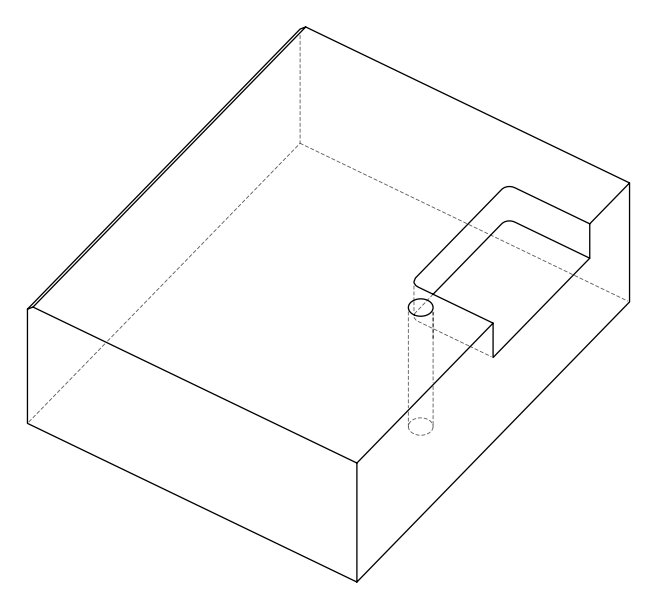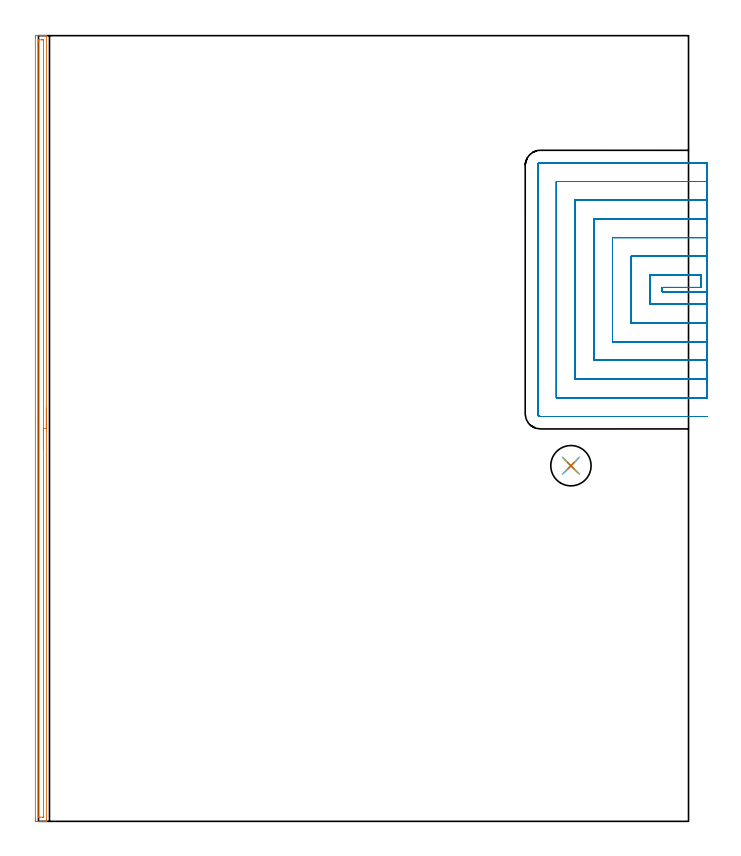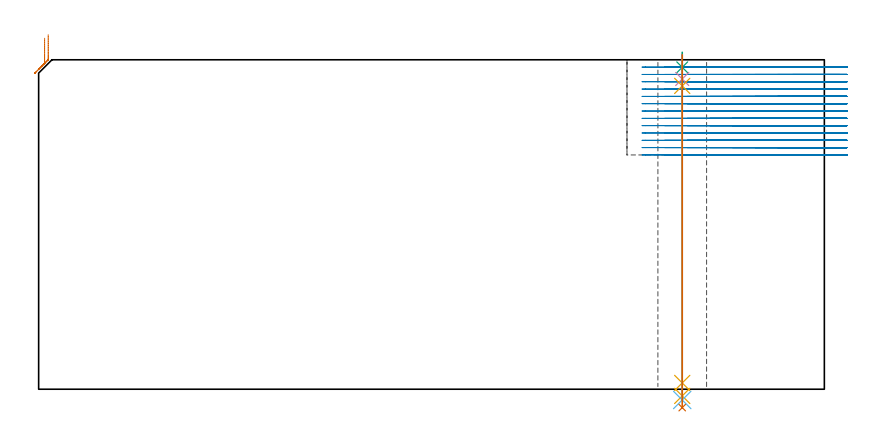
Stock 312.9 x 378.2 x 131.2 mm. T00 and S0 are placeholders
(PLAN: 7 operations, 6 tool changes, 63.9 min)
(1 AREA_MILL | FG_CHAMFER_SURFACE | UGT0205_001 | 6.24 min | 5312 mm3)
(2 MILL_SLOT | SLOT_PARTIAL_RECTANGULAR | NXT0201_011 | Follow Part, ap 3, ae 75% | 55.83 min | 398665 mm3)
(3 SPOT_DRILL | STEP1HOLE | NXT0321_9005460120000 | 0.05 min | 185 mm3)
(4 DRILL_BLIND_HOLE_INTO_CENTER | STEP1HOLE | NXT0301_022 | 0.04 min | 85 mm3)
(5 GUN_DRILL_THROUGH_HOLE | STEP1HOLE | UGT0307_001 | 0.58 min | 2395 mm3)
(6 SPADE_DRILL_TO_ENLARGE_THROUGH_HOLE | STEP1HOLE | UGT0306_003 | 0.55 min | 13392 mm3)
(7 DRILL_TO_ENLARGE_THROUGH_HOLE | STEP1HOLE | UGT0301_261 | 0.56 min | 22685 mm3)
(TOOL UGT0205_001 | Chamfer Mill 20 x 3 x 45 deg. | D20 FL50 Z2)
(TOOL NXT0201_011 | ENDMILL 12mm [2P460-1200-NA 1630] | D12 FL38 Z6)
(TOOL NXT0321_9005460120000 | NC Spot Drill, 142deg, 12mm, Carbide, Uncoated | D12 PA142 FL30 Z2)
(TOOL NXT0301_022 | Carbide Drill 5.1mm [860.1-0510-015A1-MM 2214] | D5.1 PA140 FL28 Z2)
(TOOL UGT0307_001 | Gun Drill 5 mm | D5 PA130 FL24 Z1)
(TOOL UGT0306_003 | Spade Drill 12.5mm | D12.5 PA132 FL10 Z2)
(TOOL UGT0301_261 | Twist Drill 19.4 mm | D19.4 PA118 FL140 Z2)
(OP 1 AREA_MILL)
G17 G21 G94 G90
T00 M6
G54
G17 G0 G90 X3.8 Y199.1 S1061 M3
G43 Z141.2 H0
G94 G1 Y199.062 Z140.328 F250.
Y198.948 Z139.463
Y198.759 Z138.612
Y198.497 Z137.78
Y198.163 Z136.974
Y197.76 Z136.2
Y197.292 Z135.464
Y196.76 Z134.772
Y196.171 Z134.129
Y195.528 Z133.539
Y194.836 Z133.008
Y194.1 Z132.54
Y193.326 Z132.137
Y192.52 Z131.803
Y191.688 Z131.541
Y190.837 Z131.352
Y189.972 Z131.238
Y189.1 Z131.2
Y0.17
X3.798 Y0.007 Z131.189
Y0.005 Z131.188
X3.459 Y0. Z130.858
X3.144 Z130.544
X2.472 Z129.867
X1.254 Z128.651
X0.709 Z128.104
X-1.053 Y0.001 Z126.343
X-1.284 Y0.004 Z126.112
X-1.491 Y0.01 Z125.905
X-1.495 Y0.169 Z125.903
X-1.499 Y0.617 Z125.901
X-1.5 Y1.07 Z125.9
Y377.143
X-1.499 Y377.583 Z125.901
X-1.495 Y378.031 Z125.902
X-1.491 Y378.19 Z125.905
X-1.053 Y378.2 Z126.343
X0.709 Z128.104
X1.254 Z128.651
X1.591 Z128.987
X2.136 Z129.532
X2.472 Z129.867
X3.144 Z130.544
X3.459 Z130.858
X3.798 Y378.195 Z131.188
Y378.193 Z131.189
X3.8 Y378.029 Z131.2
Y189.1
X2.386 Z129.786
X2.385 Y2.491 Z129.785
Y2.404
X2.379 Y2.011 Z129.779
X1.986 Y2.002 Z129.386
X0.709 Y2.001 Z128.109
X0.224 Y2.003 Z127.624
X0.012 Y2.01 Z127.412
X-0.079 Y2.037 Z127.321
X-0.084 Y2.315 Z127.316
X-0.085 Y2.404 Z127.315
Y375.709
Y375.796
X-0.079 Y376.189 Z127.321
X0.314 Y376.198 Z127.714
X1.591 Y376.199 Z128.991
X2.076 Y376.197 Z129.476
X2.288 Y376.19 Z129.688
X2.379 Y376.163 Z129.779
X2.384 Y375.885 Z129.784
X2.385 Y375.796 Z129.785
X2.386 Y189.1 Z129.786
Y188.228 Z129.824
Y187.364 Z129.938
Y186.512 Z130.126
Y185.68 Z130.389
Y184.874 Z130.723
Y184.1 Z131.125
Y183.364 Z131.594
Y182.672 Z132.125
Y182.029 Z132.715
Y181.44 Z133.358
Y180.909 Z134.05
Y180.44 Z134.786
Y180.037 Z135.56
Y179.703 Z136.366
Y179.441 Z137.198
Y179.252 Z138.049
Y179.138 Z138.914
Y179.1 Z139.786
G0 Z141.2
M5
M2
(OP 2 MILL_SLOT)
G17 G21 G94 G90
T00 M6
G54
G17 G0 G90 X321.9 Y254.9 S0 M3
G43 Z141.2 H1
Z128.285
G94 G1 X318.9 F250.
X300.3 F500.
Y257.
X318.9
Y263.
X294.3
Y248.9
X318.9
X321.9 F250.
Y272.
X318.9
X285.3 F500.
Y239.9
X318.9
X321.9 F250.
Y281.
X318.9
X276.3 F500.
Y230.9
X318.9
X321.9 F250.
Y290.
X318.9
X267.3 F500.
Y221.9
X318.9
X321.9 F250.
Y299.
X318.9
X258.3 F500.
Y212.9
X318.9
X321.9 F250.
Y308.
X318.9
X249.3 F500.
Y203.9
X318.9
X321.9 F250.
Y317.
X318.9
X241.6 F500.
G3 X240.3 Y315.7 R1.3
G1 Y196.2
G3 X241.6 Y194.9 R1.3
G1 X318.9
X321.9 F250.
G0 Y254.9 Z125.369
G1 X318.9
X300.3 F500.
Y257.
X318.9
Y263.
X294.3
Y248.9
X318.9
X321.9 F250.
Y272.
X318.9
X285.3 F500.
Y239.9
X318.9
X321.9 F250.
Y281.
X318.9
X276.3 F500.
Y230.9
X318.9
X321.9 F250.
Y290.
X318.9
X267.3 F500.
Y221.9
X318.9
X321.9 F250.
Y299.
X318.9
X258.3 F500.
Y212.9
X318.9
X321.9 F250.
Y308.
X318.9
X249.3 F500.
Y203.9
X318.9
X321.9 F250.
Y317.
X318.9
X241.6 F500.
G3 X240.3 Y315.7 R1.3
G1 Y196.2
G3 X241.6 Y194.9 R1.3
G1 X318.9
X321.9 F250.
G0 Y254.9 Z122.454
G1 X318.9
X300.3 F500.
Y257.
X318.9
Y263.
X294.3
Y248.9
X318.9
X321.9 F250.
Y272.
X318.9
X285.3 F500.
Y239.9
X318.9
X321.9 F250.
Y281.
X318.9
X276.3 F500.
Y230.9
X318.9
X321.9 F250.
Y290.
X318.9
X267.3 F500.
Y221.9
X318.9
X321.9 F250.
Y299.
X318.9
X258.3 F500.
Y212.9
X318.9
X321.9 F250.
Y308.
X318.9
X249.3 F500.
Y203.9
X318.9
X321.9 F250.
Y317.
X318.9
X241.6 F500.
G3 X240.3 Y315.7 R1.3
G1 Y196.2
G3 X241.6 Y194.9 R1.3
G1 X318.9
X321.9 F250.
G0 Y254.9 Z119.538
G1 X318.9
X300.3 F500.
Y257.
X318.9
Y263.
X294.3
Y248.9
X318.9
X321.9 F250.
Y272.
X318.9
X285.3 F500.
Y239.9
X318.9
X321.9 F250.
Y281.
X318.9
X276.3 F500.
Y230.9
X318.9
X321.9 F250.
Y290.
X318.9
X267.3 F500.
Y221.9
X318.9
X321.9 F250.
Y299.
X318.9
X258.3 F500.
Y212.9
X318.9
X321.9 F250.
Y308.
X318.9
X249.3 F500.
Y203.9
X318.9
X321.9 F250.
Y317.
X318.9
X241.6 F500.
G3 X240.3 Y315.7 R1.3
G1 Y196.2
G3 X241.6 Y194.9 R1.3
G1 X318.9
X321.9 F250.
G0 Y254.9 Z116.623
G1 X318.9
X300.3 F500.
Y257.
X318.9
Y263.
X294.3
Y248.9
X318.9
X321.9 F250.
Y272.
X318.9
X285.3 F500.
Y239.9
X318.9
X321.9 F250.
Y281.
X318.9
X276.3 F500.
Y230.9
X318.9
X321.9 F250.
Y290.
X318.9
X267.3 F500.
Y221.9
X318.9
X321.9 F250.
Y299.
X318.9
X258.3 F500.
Y212.9
X318.9
X321.9 F250.
Y308.
X318.9
X249.3 F500.
Y203.9
X318.9
X321.9 F250.
Y317.
X318.9
X241.6 F500.
G3 X240.3 Y315.7 R1.3
G1 Y196.2
G3 X241.6 Y194.9 R1.3
G1 X318.9
X321.9 F250.
G0 Y254.9 Z113.708
G1 X318.9
X300.3 F500.
Y257.
X318.9
Y263.
X294.3
Y248.9
X318.9
X321.9 F250.
Y272.
X318.9
X285.3 F500.
Y239.9
X318.9
X321.9 F250.
Y281.
X318.9
X276.3 F500.
Y230.9
X318.9
X321.9 F250.
Y290.
X318.9
X267.3 F500.
Y221.9
X318.9
X321.9 F250.
Y299.
X318.9
X258.3 F500.
Y212.9
X318.9
X321.9 F250.
Y308.
X318.9
X249.3 F500.
Y203.9
X318.9
X321.9 F250.
Y317.
X318.9
X241.6 F500.
G3 X240.3 Y315.7 R1.3
G1 Y196.2
G3 X241.6 Y194.9 R1.3
G1 X318.9
X321.9 F250.
G0 Y254.9 Z110.792
G1 X318.9
X300.3 F500.
Y257.
X318.9
Y263.
X294.3
Y248.9
X318.9
X321.9 F250.
Y272.
X318.9
X285.3 F500.
Y239.9
X318.9
X321.9 F250.
Y281.
X318.9
X276.3 F500.
Y230.9
X318.9
X321.9 F250.
Y290.
X318.9
X267.3 F500.
Y221.9
X318.9
X321.9 F250.
Y299.
X318.9
X258.3 F500.
Y212.9
X318.9
X321.9 F250.
Y308.
X318.9
X249.3 F500.
Y203.9
X318.9
X321.9 F250.
Y317.
X318.9
X241.6 F500.
G3 X240.3 Y315.7 R1.3
G1 Y196.2
G3 X241.6 Y194.9 R1.3
G1 X318.9
X321.9 F250.
G0 Y254.9 Z107.877
G1 X318.9
X300.3 F500.
Y257.
X318.9
Y263.
X294.3
Y248.9
X318.9
X321.9 F250.
Y272.
X318.9
X285.3 F500.
Y239.9
X318.9
X321.9 F250.
Y281.
X318.9
X276.3 F500.
Y230.9
X318.9
X321.9 F250.
Y290.
X318.9
X267.3 F500.
Y221.9
X318.9
X321.9 F250.
Y299.
X318.9
X258.3 F500.
Y212.9
X318.9
X321.9 F250.
Y308.
X318.9
X249.3 F500.
Y203.9
X318.9
X321.9 F250.
Y317.
X318.9
X241.6 F500.
G3 X240.3 Y315.7 R1.3
G1 Y196.2
G3 X241.6 Y194.9 R1.3
G1 X318.9
X321.9 F250.
G0 Y254.9 Z104.962
G1 X318.9
X300.3 F500.
Y257.
X318.9
Y263.
X294.3
Y248.9
X318.9
X321.9 F250.
Y272.
X318.9
X285.3 F500.
Y239.9
X318.9
X321.9 F250.
Y281.
X318.9
X276.3 F500.
Y230.9
X318.9
X321.9 F250.
Y290.
X318.9
X267.3 F500.
Y221.9
X318.9
X321.9 F250.
Y299.
X318.9
X258.3 F500.
Y212.9
X318.9
X321.9 F250.
Y308.
X318.9
X249.3 F500.
Y203.9
X318.9
X321.9 F250.
Y317.
X318.9
X241.6 F500.
G3 X240.3 Y315.7 R1.3
G1 Y196.2
G3 X241.6 Y194.9 R1.3
G1 X318.9
X321.9 F250.
G0 Y254.9 Z102.046
G1 X318.9
X300.3 F500.
Y257.
X318.9
Y263.
X294.3
Y248.9
X318.9
X321.9 F250.
Y272.
X318.9
X285.3 F500.
Y239.9
X318.9
X321.9 F250.
Y281.
X318.9
X276.3 F500.
Y230.9
X318.9
X321.9 F250.
Y290.
X318.9
X267.3 F500.
Y221.9
X318.9
X321.9 F250.
Y299.
X318.9
X258.3 F500.
Y212.9
X318.9
X321.9 F250.
Y308.
X318.9
X249.3 F500.
Y203.9
X318.9
X321.9 F250.
Y317.
X318.9
X241.6 F500.
G3 X240.3 Y315.7 R1.3
G1 Y196.2
G3 X241.6 Y194.9 R1.3
G1 X318.9
X321.9 F250.
G0 Y254.9 Z99.131
G1 X318.9
X300.3 F500.
Y257.
X318.9
Y263.
X294.3
Y248.9
X318.9
X321.9 F250.
Y272.
X318.9
X285.3 F500.
Y239.9
X318.9
X321.9 F250.
Y281.
X318.9
X276.3 F500.
Y230.9
X318.9
X321.9 F250.
Y290.
X318.9
X267.3 F500.
Y221.9
X318.9
X321.9 F250.
Y299.
X318.9
X258.3 F500.
Y212.9
X318.9
X321.9 F250.
Y308.
X318.9
X249.3 F500.
Y203.9
X318.9
X321.9 F250.
Y317.
X318.9
X241.6 F500.
G3 X240.3 Y315.7 R1.3
G1 Y196.2
G3 X241.6 Y194.9 R1.3
G1 X318.9
X321.9 F250.
G0 Y254.9 Z96.215
G1 X318.9
X300.3 F500.
Y257.
X318.9
Y263.
X294.3
Y248.9
X318.9
X321.9 F250.
Y272.
X318.9
X285.3 F500.
Y239.9
X318.9
X321.9 F250.
Y281.
X318.9
X276.3 F500.
Y230.9
X318.9
X321.9 F250.
Y290.
X318.9
X267.3 F500.
Y221.9
X318.9
X321.9 F250.
Y299.
X318.9
X258.3 F500.
Y212.9
X318.9
X321.9 F250.
Y308.
X318.9
X249.3 F500.
Y203.9
X318.9
X321.9 F250.
Y317.
X318.9
X241.6 F500.
G3 X240.3 Y315.7 R1.3
G1 Y196.2
G3 X241.6 Y194.9 R1.3
G1 X318.9
X321.9 F250.
G0 Y254.9 Z93.3
G1 X318.9
X300.3 F500.
Y257.
X318.9
Y263.
X294.3
Y248.9
X318.9
X321.9 F250.
Y272.
X318.9
X285.3 F500.
Y239.9
X318.9
X321.9 F250.
Y281.
X318.9
X276.3 F500.
Y230.9
X318.9
X321.9 F250.
Y290.
X318.9
X267.3 F500.
Y221.9
X318.9
X321.9 F250.
Y299.
X318.9
X258.3 F500.
Y212.9
X318.9
X321.9 F250.
Y308.
X318.9
X249.3 F500.
Y203.9
X318.9
X321.9 F250.
Y317.
X318.9
X241.6 F500.
G3 X240.3 Y315.7 R1.3
G1 Y196.2
G3 X241.6 Y194.9 R1.3
G1 X318.9
X321.9 F250.
G0 Z141.2
M5
M2
(OP 3 SPOT_DRILL)
G17 G21 G94 G90
T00 M6
G54
G17 G0 G90 X256.3 Y171.2 S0 M3
G43 Z141.2 H0
G94 G81 G98 Z128.2 F250. R134.2
G80
M5
M2
(OP 4 DRILL_BLIND_HOLE_INTO_CENTER)
G17 G21 G94 G90
T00 M6
G54
G17 G0 G90 X256.3 Y171.2 S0 M3
G43 Z141.2 H1
G94 G81 G98 Z123.55 F250. R133.2
G80
M5
M2
(OP 5 GUN_DRILL_THROUGH_HOLE)
G17 G21 G94 G90
T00 M6
G54
G17 G0 G90 X256.3 Y171.2 M8
G43 Z141.2 H0
Z129.116
S716 M3
G94 G1 Z120.794 F125. M26
G4 X.084
Z2.5 F250.
G4 X.084
Z-2.666 F125.
G4 X.084
M5
M9
G0 Z129.116
Z141.2
M2
(OP 6 SPADE_DRILL_TO_ENLARGE_THROUGH_HOLE)
G17 G21 G94 G90
T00 M6
G54
G17 G0 G90 X256.3 Y171.2 S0 M3
G43 Z141.2 H0
G94 G73 G98 Z-4.283 F250. Q12.317 R133.2
G80
M5
M2
(OP 7 DRILL_TO_ENLARGE_THROUGH_HOLE)
G17 G21 G94 G90
T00 M6
G54
G17 G0 G90 X256.3 Y171.2 S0 M3
G43 Z141.2 H0
G94 G73 G98 Z-7.328 F250. Q17.316 R133.2
G80
M5
M2
